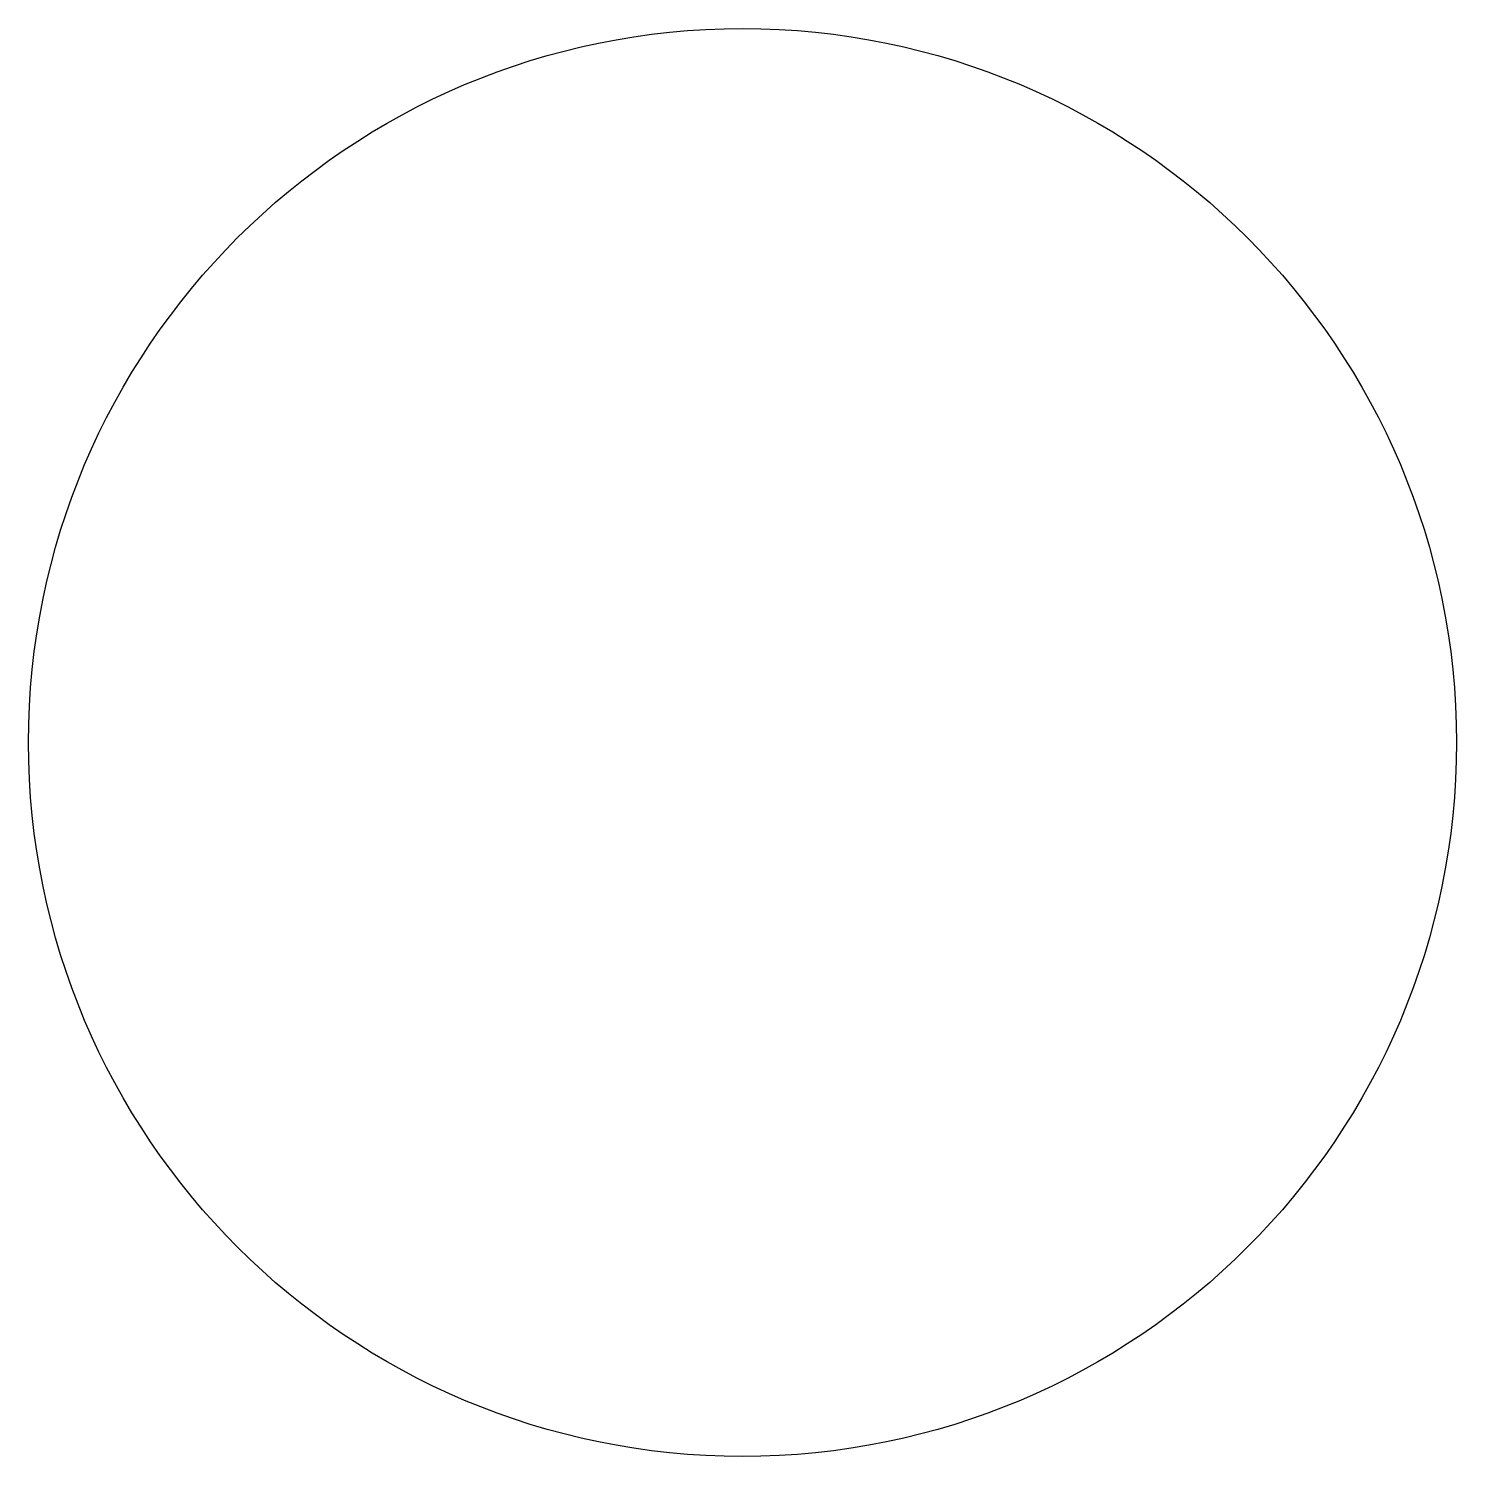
# Model space of a CAD drawing. Header units: millimetres. Extents: x -46.5 to -43.5, y 37 to 40.
import ezdxf

# ---------------------------------------------------------------- set-up
doc = ezdxf.new("R2010")
doc.units = ezdxf.units.MM
doc.layers.get('0').update_dxf_attribs({"linetype": 'CONTINUOUS'})

msp = doc.modelspace()

# ---------------------------------------------------------------- linework, layer by layer
msp.add_circle((-45, 38.5), 1.5)

doc.saveas('drawing.dxf')
